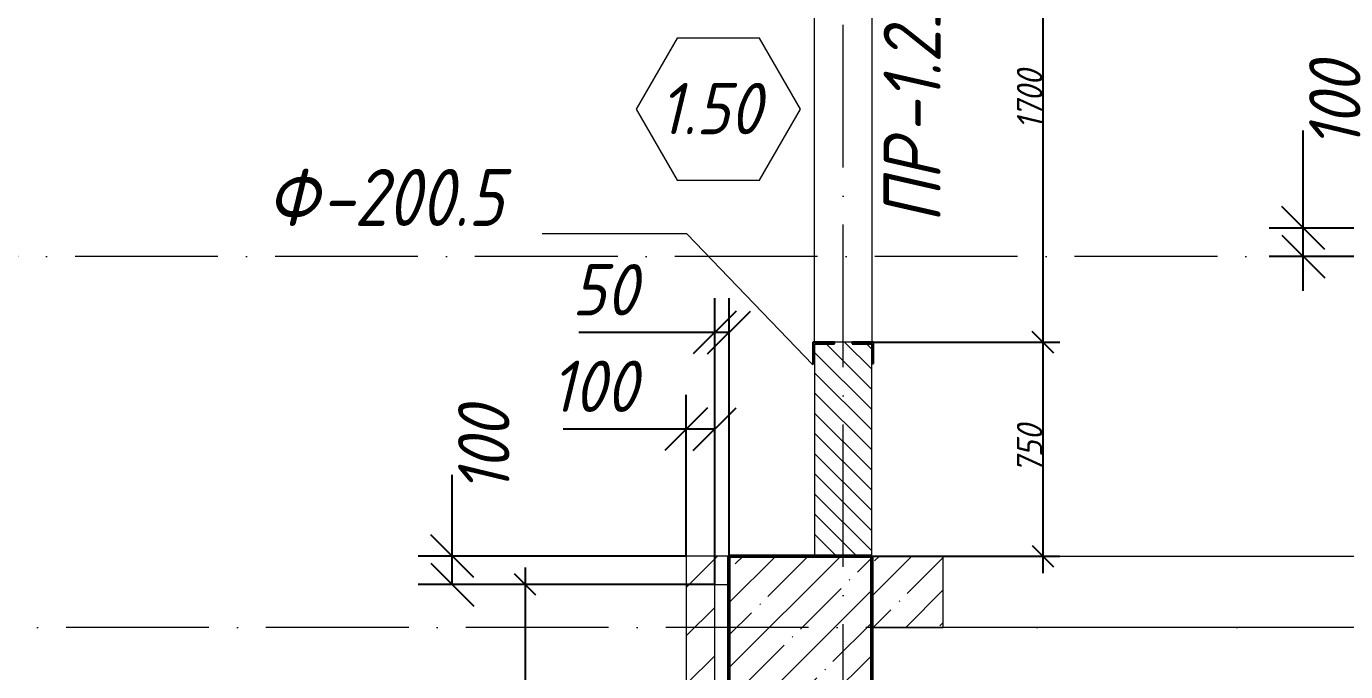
# Model space of a CAD drawing. Header units: millimetres. Extents: x -401725 to 250493, y 305116 to 802890.
# Drawn here: x -172412 to -167791, y 606343 to 608605 of the extents above; entities that cross this region are included whole.
import ezdxf

# ---------------------------------------------------------------- set-up
doc = ezdxf.new("R2010")
doc.units = ezdxf.units.MM
doc.linetypes.add('50_200_ШТРИХ_1Т_ш5_п1_п1_', pattern=[700, 500, -100, 0, -100])
for name, color, linetype, lineweight in [('A-____-____-DIMS', 7, 'Continuous', 9), ('A-DOOR-____-IDEN', 7, 'Continuous', 9), ('A-GENM-____-IDEN', 7, 'Continuous', 9), ('A-GENM-____-MCUT', 7, 'Continuous', 25), ('A-GENM-____-OTLN-1', 7, 'Continuous', 25), ('A-WALL-____-MCUT-3', 7, 'Continuous', 9), ('A-WALL-____-OTLN', 7, 'Continuous', 9), ('S-COLS-____-MCUT', 7, 'Continuous', 50), ('S-COLS-____-OTLN', 7, 'Continuous', 9), ('S-GRID-____-OTLN-1', 7, '50_200_ШТРИХ_1Т_ш5_п1_п1_', 9)]:
    doc.layers.add(name, color=color, linetype=linetype, lineweight=lineweight)
for name, color, linetype, lineweight, true_color in [('A-WALL-____-MCUT-4', 7, 'Continuous', 13, 0x000000), ('A-WALL-____-PATT-2', 7, 'Continuous', 9, 0x787878), ('A-WALL-____-PATT-3', 9, 'Continuous', 9, 0x808080), ('A-WALL-____-PATT-5', 7, 'Continuous', 9, 0x000000), ('A-WALL-FNSH-MCUT-2', 7, 'Continuous', 13, 0x000000), ('I-WALL-____-OTLN-1', 7, 'Continuous', 9, 0x000000)]:
    doc.layers.add(name, color=color, linetype=linetype, lineweight=lineweight, true_color=true_color)
doc.styles.add('ISOCPEUR_I_10', font='isocpeui.ttf', dxfattribs={"width": 0.9, "height": 180})
doc.styles.add('ISOCPEUR_I_14', font='isocpeui.ttf', dxfattribs={"width": 0.9, "height": 180})
doc.styles.add('ISOCPEUR_I_2', font='isocpeui.ttf', dxfattribs={"width": 0.85, "height": 2.3})
doc.styles.add('ISOCPEUR_I_7', font='isocpeui.ttf', dxfattribs={"width": 0.9, "height": 90})
doc.dimstyles.new('ISO-1_8_0_9К_СРЕДНИЙ_Кладочные_2', dxfattribs={"dimscale": 304.8, "dimtxt": 89.638306, "dimasz": 0.246063, "dimexe": 0.19685, "dimexo": 0, "dimgap": 0, "dimtad": 1, "dimdec": 3, "dimrnd": 0.001, "dimdsep": 46, "dimtxsty": 'ISOCPEUR_I_7', "dimblk1": 'OBLIQUE', "dimblk2": 'OBLIQUE', "dimsah": 1, "dimcen": 0.09, "dimdle": 0.19685, "dimazin": 0, "dimtfac": 1, "dimtdec": 4, "dimtix": 1, "dimtmove": 1, "dimatfit": 3, "dimfxl": 1, "dimtvp": 1, "dimtolj": 1, "dimtzin": 0, "dimarcsym": 2})
doc.dimstyles.new('ISO-1_8_0_9К_СРЕДНИЙ_Кладочные_3', dxfattribs={"dimscale": 304.8, "dimtxt": 179.276612, "dimasz": 0.492126, "dimexe": 0.393701, "dimexo": 0, "dimgap": 0, "dimtad": 1, "dimdec": 3, "dimrnd": 0.001, "dimdsep": 46, "dimtxsty": 'ISOCPEUR_I_10', "dimblk1": 'OBLIQUE', "dimblk2": 'OBLIQUE', "dimsah": 1, "dimcen": 0.09, "dimdle": 0.393701, "dimazin": 0, "dimtfac": 1, "dimtdec": 4, "dimtix": 1, "dimtmove": 0, "dimatfit": 3, "dimfxl": 1, "dimtvp": 1, "dimtolj": 1, "dimtzin": 0, "dimarcsym": 2})
pattern_1 = [(45, (-175000.74, 544716.51), (-84.85281, 84.85281), [])]

# ---------------------------------------------------------------- blocks, each defined once
blk = doc.blocks.new('BSC_Колонна _Прямоугольная - 500х500-V42-АР1_Кладочный план 1 этажа в осях 1-64_Ю-ЯЯ')
at = {"layer": 'S-COLS-____-OTLN'}
h = blk.add_hatch(dxfattribs=at)
h.set_pattern_fill('FP_41', color=256, style=0, pattern_type=2)
h.set_pattern_definition([(45, (-5300, -61781.04), (-114.04925, 114.04925), []), (45, (-5185.95, -61781.04), (-114.04925, 114.04925), [201.613, -40.323, 3.353, -36.97])])
h.paths.add_polyline_path([(-250, -250), (250, -250), (250, 250), (-250, 250)], flags=0)
at = {"layer": 'S-COLS-____-MCUT'}
for p, q in [((250, 250), (-250, 250)), ((-250, 250), (-250, -250)), ((250, -250), (250, 250)), ((-250, -250), (250, -250))]:
    blk.add_line(p, q, dxfattribs=at)
blk = doc.blocks.new('Фахверк_СКБ_Уголок - 200_4010-27904286-АР1_Кладочный план 1 этажа в осях 1-64_Ю-ЯЯ')
at = {"layer": 'A-GENM-____-MCUT'}
for p, q in [((200, 156), (125, 156)), ((125, 156), (125, 81)), ((131, 81), (131, 150)), ((131, 150), (200, 150)), ((200, 150), (200, 156)), ((125, 81), (131, 81)), ((131, 19), (125, 19)), ((125, 19), (125, -56)), ((131, -50), (131, 19)), ((125, -56), (200, -56)), ((200, -50), (131, -50)), ((200, -56), (200, -50))]:
    blk.add_line(p, q, dxfattribs=at)
blk = doc.blocks.new('Марка проема - марка проема-27336095-АР1_Кладочный план 1 этажа в осях 1-64_Ю-ЯЯ')
at = {"layer": 'A-DOOR-____-IDEN'}
for p, q in [((-1.439, 0.159), (-2.877, -2.333)), ((1.439, 0.159), (-1.439, 0.159)), ((2.877, -2.333), (1.439, 0.159)), ((-2.877, -2.333), (-1.439, -4.825)), ((1.439, -4.825), (2.877, -2.333)), ((-1.439, -4.825), (1.439, -4.825))]:
    blk.add_line(p, q, dxfattribs=at)
blk = doc.blocks.new('_Oblique')
at = {"color": 0, "linetype": 'ByBlock', "lineweight": -2}
blk.add_line((-0.5, -0.5), (0.5, 0.5), dxfattribs=at)
blk = doc.blocks.new('*D12164')
at = {"layer": 'A-____-____-DIMS', "color": 0, "lineweight": -2, "transparency": 16777216}
for p, q in [((-167939.3, 607897.6), (-167939.3, 608239.7)), ((-167150.7, 607897.6), (-168059.3, 607897.6)), ((-167939.3, 607677.6), (-167939.3, 607897.6)), ((-167150.7, 607797.6), (-168059.3, 607797.6))]:
    blk.add_line(p, q, dxfattribs=at)
at = {"layer": 'Defpoints', "color": 0, "transparency": 16777216}
for p in [(-167939.3, 607897.6), (-167150.7, 607897.6), (-167150.7, 607797.6)]:
    blk.add_point(p, dxfattribs=at)
at = {"layer": 'A-____-____-DIMS', "color": 0, "lineweight": -2, "transparency": 16777216, "xscale": 150, "yscale": 150, "zscale": 150}
for p, rotation in [((-167939.3, 607897.6), 90), ((-167939.3, 607797.6), 270)]:
    blk.add_blockref('_Oblique', p, dxfattribs=dict(at, rotation=rotation))
at = {"layer": 'A-____-____-DIMS', "color": 0, "transparency": 16777216, "insert": (-167919, 608175.6), "char_height": 180, "width": 368.207, "attachment_point": 1, "rotation": 90, "line_spacing_factor": 1.149209, "style": 'ISOCPEUR_I_10'}
blk.add_mtext('\\A1;100', dxfattribs=at)
blk = doc.blocks.new('*D12165')
at = {"layer": 'A-____-____-DIMS', "color": 0, "lineweight": -2, "transparency": 16777216}
for p, q in [((-170919.9, 606747.6), (-170919.9, 607032.5)), ((-170919.9, 606647.6), (-170919.9, 606867.6)), ((-170100.7, 606747.6), (-171039.9, 606747.6)), ((-170000.7, 606647.6), (-171039.9, 606647.6))]:
    blk.add_line(p, q, dxfattribs=at)
at = {"layer": 'Defpoints', "color": 0, "transparency": 16777216}
for p in [(-170100.7, 606747.6), (-170919.9, 606647.6), (-170000.7, 606647.6)]:
    blk.add_point(p, dxfattribs=at)
at = {"layer": 'A-____-____-DIMS', "color": 0, "lineweight": -2, "transparency": 16777216, "xscale": 150, "yscale": 150, "zscale": 150}
for p, rotation in [((-170919.9, 606747.6), 90), ((-170919.9, 606647.6), 270)]:
    blk.add_blockref('_Oblique', p, dxfattribs=dict(at, rotation=rotation))
at = {"layer": 'A-____-____-DIMS', "color": 0, "transparency": 16777216, "insert": (-170899.6, 606968.4), "char_height": 180, "width": 368.207, "attachment_point": 1, "rotation": 90, "line_spacing_factor": 1.149209, "style": 'ISOCPEUR_I_10'}
blk.add_mtext('\\A1;100', dxfattribs=at)
blk = doc.blocks.new('*D12166')
at = {"layer": 'A-____-____-DIMS', "color": 0, "lineweight": -2, "transparency": 16777216}
for p, q in [((-170664.5, 606707.6), (-170664.5, 603837.6)), ((-170000.7, 606647.6), (-170724.5, 606647.6)), ((-170100.7, 603897.6), (-170724.5, 603897.6))]:
    blk.add_line(p, q, dxfattribs=at)
at = {"layer": 'Defpoints', "color": 0, "transparency": 16777216}
for p in [(-170000.7, 606647.6), (-170664.5, 603897.6), (-170100.7, 603897.6)]:
    blk.add_point(p, dxfattribs=at)
at = {"layer": 'A-____-____-DIMS', "color": 0, "lineweight": -2, "transparency": 16777216, "xscale": 75, "yscale": 75, "zscale": 75}
for p, rotation in [((-170664.5, 606647.6), 90), ((-170664.5, 603897.6), 270)]:
    blk.add_blockref('_Oblique', p, dxfattribs=dict(at, rotation=rotation))
at = {"layer": 'A-____-____-DIMS', "color": 0, "transparency": 16777216, "insert": (-170710.1, 605272.6), "char_height": 90, "width": 546.104, "attachment_point": 5, "rotation": 90, "style": 'ISOCPEUR_I_7'}
blk.add_mtext('\\A1;2750', dxfattribs=at)
blk = doc.blocks.new('*D12171')
at = {"layer": 'A-____-____-DIMS', "color": 0, "lineweight": -2, "transparency": 16777216}
for p, q in [((-170100.7, 606747.6), (-170100.7, 607312.8)), ((-170000.7, 606647.6), (-170000.7, 607312.8)), ((-170100.7, 607192.8), (-170531.3, 607192.8)), ((-170000.7, 607192.8), (-170220.7, 607192.8))]:
    blk.add_line(p, q, dxfattribs=at)
at = {"layer": 'Defpoints', "color": 0, "transparency": 16777216}
for p in [(-170000.7, 607192.8), (-170100.7, 606747.6), (-170000.7, 606647.6)]:
    blk.add_point(p, dxfattribs=at)
at = {"layer": 'A-____-____-DIMS', "color": 0, "lineweight": -2, "transparency": 16777216, "xscale": 150, "yscale": 150, "zscale": 150, "rotation": 180}
blk.add_blockref('_Oblique', (-170100.7, 607192.8), dxfattribs=at)
at = {"layer": 'A-____-____-DIMS', "color": 0, "lineweight": -2, "transparency": 16777216, "xscale": 150, "yscale": 150, "zscale": 150}
blk.add_blockref('_Oblique', (-170000.7, 607192.8), dxfattribs=at)
at = {"layer": 'A-____-____-DIMS', "color": 0, "transparency": 16777216, "insert": (-170575.1, 607432.8), "char_height": 180, "width": 368.207, "attachment_point": 1, "line_spacing_factor": 1.149209, "style": 'ISOCPEUR_I_10'}
blk.add_mtext('\\A1;100', dxfattribs=at)
blk = doc.blocks.new('*D12172')
at = {"layer": 'A-____-____-DIMS', "color": 0, "lineweight": -2, "transparency": 16777216}
for p, q in [((-170000.7, 606647.6), (-170000.7, 607651.4)), ((-169950.7, 606747.6), (-169950.7, 607651.4)), ((-170000.7, 607531.4), (-170477.1, 607531.4)), ((-169950.7, 607531.4), (-170120.7, 607531.4))]:
    blk.add_line(p, q, dxfattribs=at)
at = {"layer": 'Defpoints', "color": 0, "transparency": 16777216}
for p in [(-169950.7, 607531.4), (-169950.7, 606747.6), (-170000.7, 606647.6)]:
    blk.add_point(p, dxfattribs=at)
at = {"layer": 'A-____-____-DIMS', "color": 0, "lineweight": -2, "transparency": 16777216, "xscale": 150, "yscale": 150, "zscale": 150, "rotation": 180}
blk.add_blockref('_Oblique', (-170000.7, 607531.4), dxfattribs=at)
at = {"layer": 'A-____-____-DIMS', "color": 0, "lineweight": -2, "transparency": 16777216, "xscale": 150, "yscale": 150, "zscale": 150}
blk.add_blockref('_Oblique', (-169950.7, 607531.4), dxfattribs=at)
at = {"layer": 'A-____-____-DIMS', "color": 0, "transparency": 16777216, "insert": (-170500.3, 607771.4), "char_height": 180, "width": 273.052, "attachment_point": 1, "line_spacing_factor": 1.149209, "style": 'ISOCPEUR_I_10'}
blk.add_mtext('\\A1;50', dxfattribs=at)
blk = doc.blocks.new('*D12176')
at = {"layer": 'A-____-____-DIMS', "color": 0, "lineweight": -2, "transparency": 16777216}
for p, q in [((-168852, 609257.6), (-168852, 607437.6)), ((-169450.7, 609197.6), (-168792, 609197.6)), ((-169450.7, 607497.6), (-168792, 607497.6))]:
    blk.add_line(p, q, dxfattribs=at)
at = {"layer": 'Defpoints', "color": 0, "transparency": 16777216}
for p in [(-169450.7, 609197.6), (-169450.7, 607497.6), (-168852, 607497.6)]:
    blk.add_point(p, dxfattribs=at)
at = {"layer": 'A-____-____-DIMS', "color": 0, "lineweight": -2, "transparency": 16777216, "xscale": 75, "yscale": 75, "zscale": 75}
for p, rotation in [((-168852, 609197.6), 90), ((-168852, 607497.6), 270)]:
    blk.add_blockref('_Oblique', p, dxfattribs=dict(at, rotation=rotation))
at = {"layer": 'A-____-____-DIMS', "color": 0, "transparency": 16777216, "insert": (-168897.6, 608347.6), "char_height": 90, "width": 504.733, "attachment_point": 5, "rotation": 90, "style": 'ISOCPEUR_I_7'}
blk.add_mtext('\\A1;1700', dxfattribs=at)
blk = doc.blocks.new('*D12177')
at = {"layer": 'A-____-____-DIMS', "color": 0, "lineweight": -2, "transparency": 16777216}
for p, q in [((-168852, 607557.6), (-168852, 606687.6)), ((-169450.7, 607497.6), (-168792, 607497.6)), ((-169450.7, 606747.6), (-168792, 606747.6))]:
    blk.add_line(p, q, dxfattribs=at)
at = {"layer": 'Defpoints', "color": 0, "transparency": 16777216}
for p in [(-169450.7, 607497.6), (-169450.7, 606747.6), (-168852, 606747.6)]:
    blk.add_point(p, dxfattribs=at)
at = {"layer": 'A-____-____-DIMS', "color": 0, "lineweight": -2, "transparency": 16777216, "xscale": 75, "yscale": 75, "zscale": 75}
for p, rotation in [((-168852, 607497.6), 90), ((-168852, 606747.6), 270)]:
    blk.add_blockref('_Oblique', p, dxfattribs=dict(at, rotation=rotation))
at = {"layer": 'A-____-____-DIMS', "color": 0, "transparency": 16777216, "insert": (-168897.6, 607122.6), "char_height": 90, "width": 409.578, "attachment_point": 5, "rotation": 90, "style": 'ISOCPEUR_I_7'}
blk.add_mtext('\\A1;750', dxfattribs=at)

msp = doc.modelspace()

# ---------------------------------------------------------------- hatches: boundary and pattern name
at = {"layer": 'A-WALL-____-PATT-2'}
h = msp.add_hatch(dxfattribs=at)
h.set_pattern_fill('FP_2', color=256, style=0, pattern_type=2)
h.set_pattern_definition([(45, (-175000.74, 544716.51), (-114.04925, 114.04925), []), (45, (-174886.69, 544716.51), (-114.04925, 114.04925), [201.612, -40.322, 3.353, -36.97])])
h.paths.add_polyline_path([(-167400.7357, 606497.5526), (-167400.7357, 606747.5526), (-167600.7357, 606747.5526), (-167600.7357, 606497.5526)], flags=0)
h.paths.add_polyline_path([(-169200.7357, 606497.5526), (-169200.7357, 606747.5526), (-169450.7357, 606747.5526), (-169450.7357, 606497.5526)], flags=0)
at = {"layer": 'A-WALL-____-PATT-3'}
h = msp.add_hatch(dxfattribs=at)
h.set_pattern_fill('FP_6', color=256, style=0, pattern_type=2)
h.set_pattern_definition([(135, (-175000.736, 544716.51), (-35.35534, -35.35534), [])])
h.paths.add_polyline_path([(-169581.7357, 606747.5526), (-169450.7357, 606747.5526), (-169450.7357, 607491.5526), (-169519.7357, 607491.5526), (-169519.7357, 607497.5526), (-169581.7357, 607497.5526), (-169581.7357, 607491.5526), (-169650.7357, 607491.5526), (-169650.7357, 606747.5526)], flags=0)
h.paths.add_polyline_path([(-169581.7357, 609197.5526), (-169519.7357, 609197.5526), (-169519.7357, 609203.5526), (-169450.7357, 609203.5526), (-169450.7357, 611897.5526), (-169650.7357, 611897.5526), (-169650.7357, 609203.5526), (-169581.7357, 609203.5526)], flags=0)
at = {"layer": 'A-WALL-____-PATT-5'}
h = msp.add_hatch(dxfattribs=at)
h.set_pattern_fill('FP_4', color=256, style=0, pattern_type=2)
h.set_pattern_definition(pattern_1)
h.paths.add_polyline_path([(-169950.7357, 606647.5526), (-169950.7357, 606747.5526), (-170100.7357, 606747.5526), (-170100.7357, 606647.5526), (-170000.7357, 606647.5526)], flags=0)
h = msp.add_hatch(dxfattribs=at)
h.set_pattern_fill('FP_4', color=256, style=0, pattern_type=2)
h.set_pattern_definition(pattern_1)
h.paths.add_polyline_path([(-170100.7357, 603897.5526), (-170000.7357, 603897.5526), (-170000.7357, 606647.5526), (-170100.7357, 606647.5526), (-170100.7357, 605170.4395)], flags=0)

# ---------------------------------------------------------------- linework, layer by layer
at = {"layer": 'A-GENM-____-IDEN'}
for p, q in [((-170098.9246, 607877.7389), (-170605.3521, 607877.7389)), ((-169656.7357, 607417.5526), (-170098.9246, 607877.7389))]:
    msp.add_line(p, q, dxfattribs=at)
at = {"layer": 'A-WALL-____-MCUT-3'}
for p, q in [((-169200.7357, 606747.5526), (-169450.7357, 606747.5526)), ((-169200.7357, 606497.5526), (-169200.7357, 606747.5526)), ((-169450.7357, 606497.5526), (-169200.7357, 606497.5526))]:
    msp.add_line(p, q, dxfattribs=at)
at = {"layer": 'A-WALL-____-MCUT-4'}
for p, q in [((-169519.7357, 607497.5526), (-169581.7357, 607497.5526)), ((-169650.7357, 607422.5526), (-169650.7357, 606747.5526)), ((-169450.7357, 606747.5526), (-169450.7357, 607422.5526))]:
    msp.add_line(p, q, dxfattribs=at)
at = {"layer": 'A-WALL-____-OTLN'}
for p, q in [((-169200.7357, 606747.5526), (-167600.7357, 606747.5526)), ((-167600.7357, 606497.5526), (-169200.7357, 606497.5526))]:
    msp.add_line(p, q, dxfattribs=at)
at = {"layer": 'A-WALL-FNSH-MCUT-2'}
for p, q in [((-170100.7357, 606747.5526), (-170100.7357, 603247.5526)), ((-169950.7357, 606747.5526), (-170100.7357, 606747.5526)), ((-170000.7357, 603897.5526), (-170000.7357, 606647.5526)), ((-170000.7357, 606647.5526), (-169950.7357, 606647.5526))]:
    msp.add_line(p, q, dxfattribs=at)
at = {"layer": 'I-WALL-____-OTLN-1'}
for p, q in [((-169650.7357, 607497.5526), (-169650.7357, 609197.5526)), ((-169450.7357, 609197.5526), (-169450.7357, 607497.5526))]:
    msp.add_line(p, q, dxfattribs=at)
at = {"layer": 'S-GRID-____-OTLN-1'}
for p, q in [((-169550.7357, 597608.0984), (-169550.7357, 635609.362)), ((-70926.3291, 607797.5526), (-179669.5059, 607797.5526)), ((-164071.3552, 606497.5526), (-179669.5059, 606497.5526))]:
    msp.add_line(p, q, dxfattribs=at)

# ---------------------------------------------------------------- block references
at = {"layer": 'A-DOOR-____-IDEN', "xscale": 99.99999999999993, "yscale": 99.99999999999993, "zscale": 99.99999999999993}
msp.add_blockref('Марка проема - марка проема-27336095-АР1_Кладочный план 1 этажа в осях 1-64_Ю-ЯЯ', (-169987.9893, 608547.5526), dxfattribs=at)
at = {"layer": 'A-GENM-____-OTLN-1', "rotation": 269.9999999999999}
msp.add_blockref('Фахверк_СКБ_Уголок - 200_4010-27904286-АР1_Кладочный план 1 этажа в осях 1-64_Ю-ЯЯ', (-169600.7357, 607622.5526), dxfattribs=at)
at = {"layer": 'S-COLS-____-OTLN'}
msp.add_blockref('BSC_Колонна _Прямоугольная - 500х500-V42-АР1_Кладочный план 1 этажа в осях 1-64_Ю-ЯЯ', (-169700.7357, 606497.5526), dxfattribs=at)

# ---------------------------------------------------------------- texts
at = {"layer": 'A-DOOR-____-IDEN', "char_height": 200, "attachment_point": 1, "rotation": 90, "style": 'ISOCPEUR_I_2'}
for s, insert, width in [('-1.23', (-169409.2552, 608225.3447), 663.79725), ('ПР', (-169409.2552, 607915.7822), 375.18975)]:
    msp.add_mtext(s, dxfattribs=dict(at, insert=insert, width=width))
at = {"layer": 'A-DOOR-____-IDEN', "insert": (-170195.6284, 608406.3721), "char_height": 180, "width": 454.556812, "attachment_point": 1, "style": 'ISOCPEUR_I_14'}
msp.add_mtext('1.50', dxfattribs=at)
at = {"layer": 'A-GENM-____-IDEN', "char_height": 200, "attachment_point": 1, "style": 'ISOCPEUR_I_2'}
for s, insert, width in [('\\fISOCPEUR|b0|i1|c204|p34|;\\W.9;Ф', (-171569.9087, 608104.855), 230.886), ('-200.5', (-171379.4087, 608104.855), 865.8225)]:
    msp.add_mtext(s, dxfattribs=dict(at, insert=insert, width=width))

# ---------------------------------------------------------------- dimensions: what is measured, and where the dimension line sits
at = {"layer": 'A-____-____-DIMS'}
for base, p1, p2, override, picture, middle in [((-168851.9998, 607497.5526), (-169450.7357, 609197.5526), (-169450.7357, 607497.5526), {"dimpost": '<>', "dimfxl": 1700}, '*D12176', (-168897.5794, 608347.5526)), ((-168851.9998, 606747.5526), (-169450.7357, 607497.5526), (-169450.7357, 606747.5526), {"dimpost": '<>', "dimfxl": 750}, '*D12177', (-168897.5794, 607122.5526)), ((-170664.4753, 603897.5526), (-170000.7357, 606647.5526), (-170100.7357, 603897.5526), {"dimpost": '<>', "dimfxl": 2751.817581}, '*D12166', (-170710.0549, 605272.5526))]:
    dim = msp.add_linear_dim(base=base, p1=p1, p2=p2, angle=90, dimstyle='ISO-1_8_0_9К_СРЕДНИЙ_Кладочные_2', override=override, dxfattribs=at)
    dim.commit()
    dim.dimension.update_dxf_attribs({"geometry": picture, "text_midpoint": middle})
for base, p1, p2, override, picture, middle in [((-167939.2581, 607897.5526), (-167150.7357, 607797.5526), (-167150.7357, 607897.5526), {"dimpost": '<>', "dimfxl": 100}, '*D12164', (-167798.9808, 608239.7422)), ((-170919.9146, 606647.5526), (-170100.7357, 606747.5526), (-170000.7357, 606647.5526), {"dimpost": '<>', "dimfxl": 141.421356}, '*D12165', (-170779.6374, 607032.4545))]:
    dim = msp.add_linear_dim(base=base, p1=p1, p2=p2, angle=90, dimstyle='ISO-1_8_0_9К_СРЕДНИЙ_Кладочные_3', override=override, dxfattribs=at)
    dim.commit()
    dim.dimension.update_dxf_attribs({"geometry": picture, "text_midpoint": middle, "dimtype": 160, "text_rotation": 90})
for base, p1, p2, override, picture, middle in [((-169950.7357, 607531.3606), (-170000.7357, 606647.5526), (-169950.7357, 606747.5526), {"dimpost": '<>', "dimfxl": 111.803399}, '*D12172', (-170363.7353, 607531.3606)), ((-170000.7357, 607192.8381), (-170100.7357, 606747.5526), (-170000.7357, 606647.5526), {"dimpost": '<>', "dimfxl": 141.421356}, '*D12171', (-170391.013, 607192.8381))]:
    dim = msp.add_linear_dim(base=base, p1=p1, p2=p2, dimstyle='ISO-1_8_0_9К_СРЕДНИЙ_Кладочные_3', override=override, dxfattribs=at)
    dim.commit()
    dim.dimension.update_dxf_attribs({"geometry": picture, "text_midpoint": middle, "dimtype": 160})

doc.saveas('drawing.dxf')
